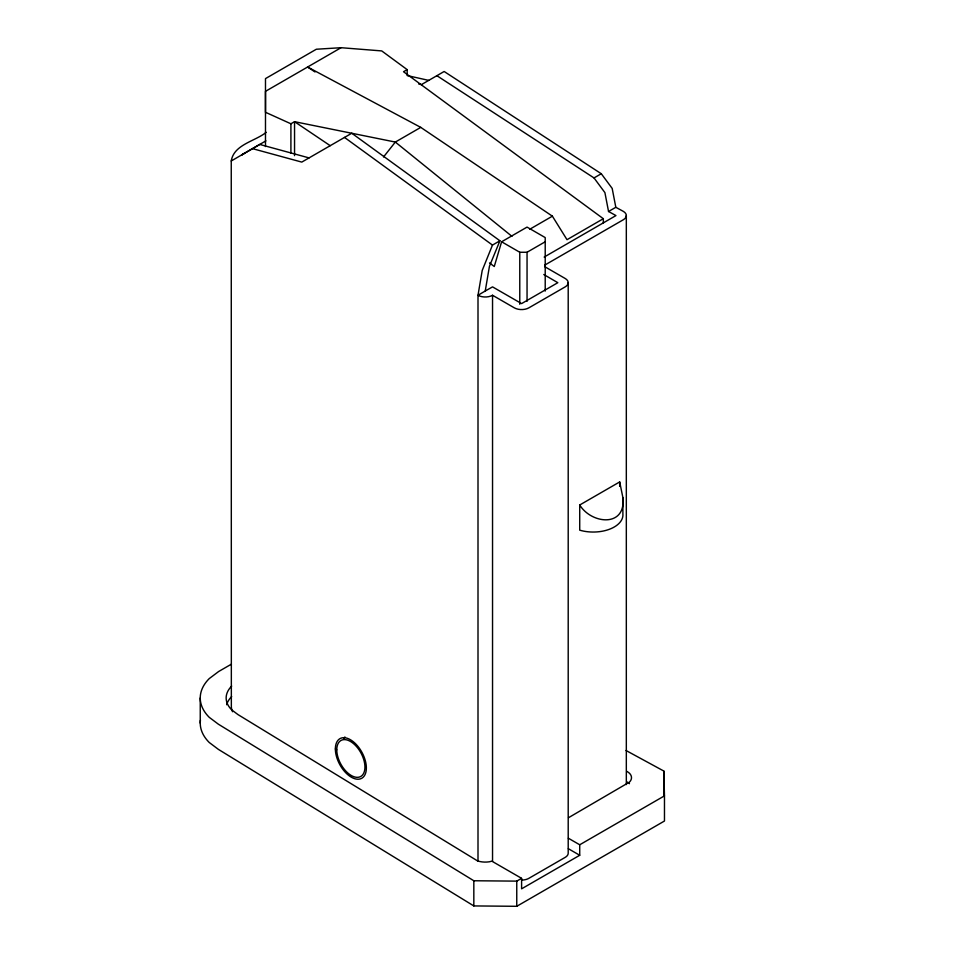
<?xml version="1.0" encoding="UTF-8"?>
<svg xmlns="http://www.w3.org/2000/svg" width="954" height="954" viewBox="0 0 954 954"><rect width="100%" height="100%" fill="white"/><g stroke="black" fill="none" stroke-linecap="round" stroke-linejoin="round"><path stroke-width="1.43" d="M622.89 497.571C626.17 527.622 591.611 524.283 579.722 505L619.683 481.937L622.89 497.571L622.89 513.991A29.705 17.148 0 0 1 609.403 529.279A29.705 17.148 0 0 1 579.722 530.174L579.722 505M478.002 861.283L478.002 295.263L485.24 291.018L489.45 266.249L499.92 240.778L351.776 133.238L301.786 162.097L252.452 148.633M232.561 711.732A35.966 20.761 0 0 1 231.345 706.354L231.25 160.976C233.861 144.388 255.243 141.335 266.226 132.284M545.211 291.065L545.211 237.582L527.049 227.1L501.613 241.779L494.267 266.512L489.521 262.922M499.92 240.778L492.479 245.083L482.211 270.459L478.002 295.263A10.279 5.927 0 0 0 492.538 295.263L514.337 307.844A10.279 5.927 0 0 0 528.862 307.844L565.185 286.88A10.279 5.927 0 0 0 565.185 278.485L544.674 266.643M383.544 156.957L395.338 142.063L420.762 127.383L552.39 216.176L567.01 239.692L603.333 218.716L403.53 71.729L407.167 69.63L381.731 50.92L341.067 47.7L316.346 49.238L265.486 78.61L265.486 146.558M231.25 160.976L259.715 144.436L309.048 157.899M245.059 152.938L241.612 154.977L265.892 140.87M341.067 47.7L265.486 91.334L265.486 112.274L290.91 123.781L294.547 121.683L395.338 142.063L511.94 236.33M436.884 75.688L594.02 177.933L601.282 173.735L612.182 188.415L615.819 207.292L623.32 211.371A10.279 5.927 0 0 1 623.32 219.754L544.686 265.152M529.649 229.306L552.39 216.176M501.613 241.779L519.775 252.261L527.049 252.261L545.211 241.779M594.02 177.933L604.908 192.613L608.545 211.49L615.819 207.292M544.162 257.067L615.962 215.58L608.545 211.49M231.381 664.175L218.645 671.521L209.236 678.604A67.054 38.709 0 0 0 209.236 717.325L218.371 724.193L473.828 880.757L516.758 881.126L521.599 878.336L521.599 888.83L579.722 855.273L579.722 844.779L664.473 795.851L663.841 771.059L626.027 750.5M568.512 817.697L629.437 782.125A15.455 8.92 0 0 0 629.437 773.205L627.136 771.476M200.435 720.246A67.054 38.709 0 0 0 209.236 742.486L218.371 749.367L473.828 905.93L516.758 906.3L664.473 821.012L664.473 795.851M485.24 291.018L492.538 286.88L521.576 303.599L557.828 282.694L543.78 274.513M407.525 75.64L428.751 80.386M418.651 83.952L421.489 84.584L444.147 71.49L601.282 173.735M420.762 127.383L307.605 67.019L315.011 71.955M568.346 838.22L579.722 844.779M568.346 848.702L579.722 855.273M521.599 878.336L491.859 861.176L489.271 861.796A15.455 8.92 0 0 1 477.537 860.902L237.951 714.57L231.667 709.848A41.141 23.755 0 0 1 231.667 686.093M330.227 145.688L294.547 121.683L294.547 155.633M344.513 137.424L492.479 245.083M627.136 781.958L629.437 783.687M663.841 771.059L663.841 796.232M626.325 215.568L626.325 784.57M619.683 481.937L619.683 486.373M603.333 218.716L603.333 223.141M568.202 282.682L568.202 853.174A10.279 5.927 0 0 1 565.185 857.372L528.862 878.336A10.279 5.927 0 0 1 521.599 880.077M527.049 252.261L527.049 301.297M519.775 252.261L519.775 304.266M516.758 881.126L516.758 906.3M492.538 295.263L492.538 861.283M473.828 880.757L473.828 905.93M407.167 69.63L407.167 75.545M290.91 123.781L290.91 153.308M200.245 697.97L200.245 723.132M226.67 704.732A41.141 23.755 0 0 1 231.667 696.575M343.774 739.171A22.61 12.652 61.5 0 1 344.919 736.953M336.774 749.832A20.547 11.508 61.5 0 0 357.905 777.319A20.547 11.508 61.5 0 0 357.905 748.258A20.547 11.508 61.5 0 0 336.774 749.832M335.367 748.973A22.61 12.652 61.5 0 0 358.621 779.203A22.61 12.652 61.5 0 0 358.621 747.232A22.61 12.652 61.5 0 0 335.367 748.973"/></g></svg>
